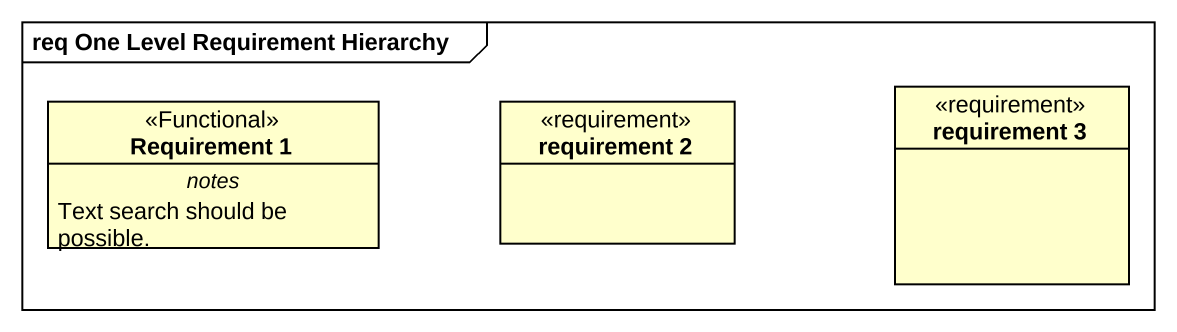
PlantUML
@startuml
mainframe req One Level Requirement Hierarchy
hide circle
hide empty members
class "Requirement 1" as Requirement_1 <<Functional>> {
  -- notes --
  Text search should be possible.
}
class "requirement 2" as requirement_2 <<requirement>>
class "requirement 3" as requirement_3 <<requirement>>
@enduml
